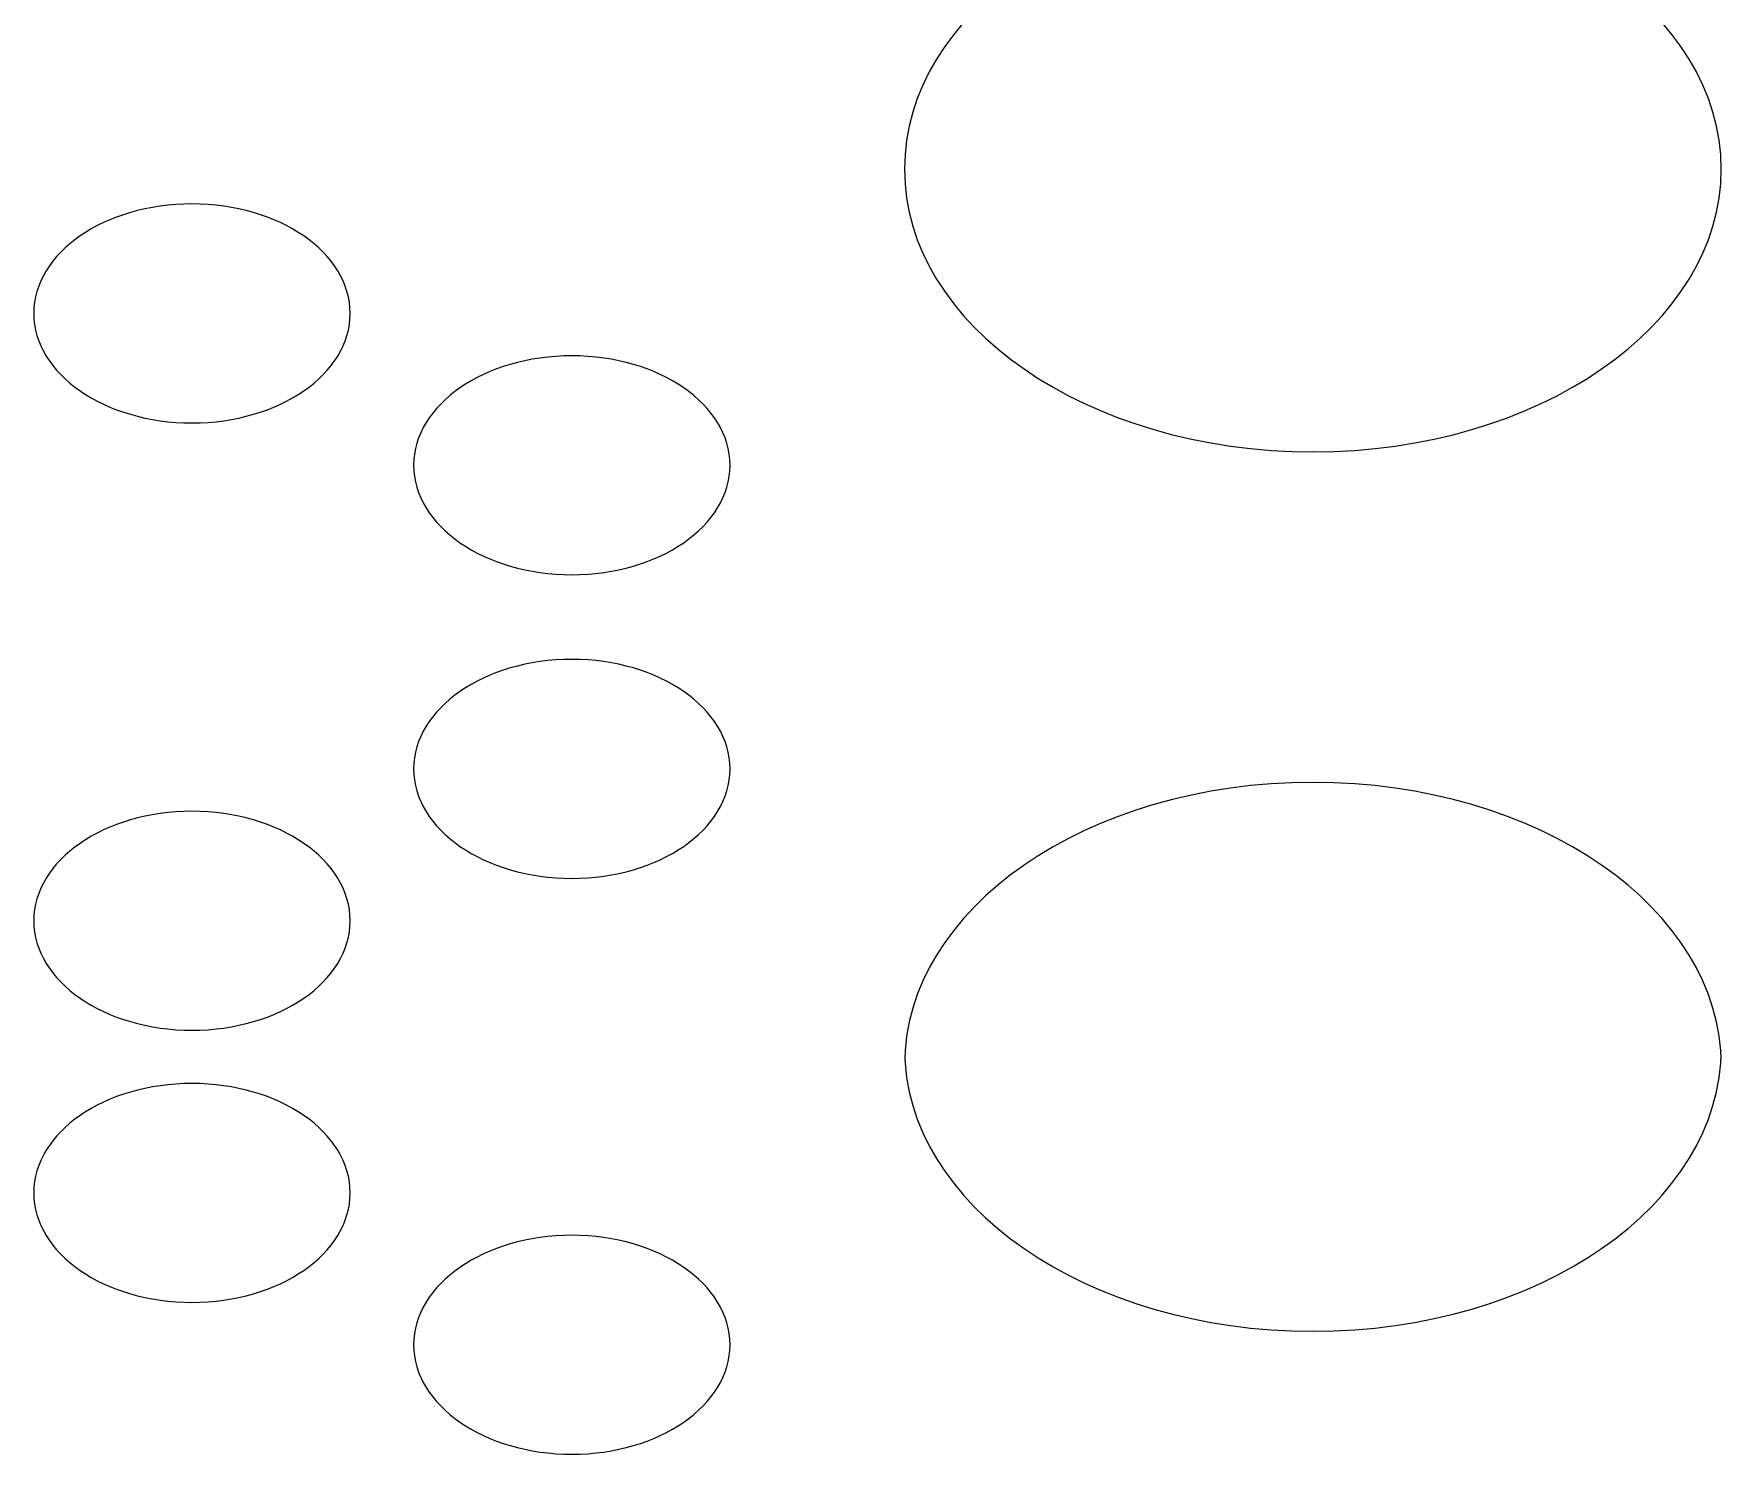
# Model space of a CAD drawing. Header units: millimetres. Extents: x -1200 to 1200, y -590 to 590.
# Drawn here: x -1184.2 to -800.8, y -89.8 to 232.9 of the extents above; entities that cross this region are included whole.
import ezdxf

# ---------------------------------------------------------------- set-up
doc = ezdxf.new("R2010")
doc.units = ezdxf.units.MM
doc.header["$MEASUREMENT"] = 0
doc.layers.add('Layer 1', color=7, linetype='Continuous')

msp = doc.modelspace()

# ---------------------------------------------------------------- linework, layer by layer
at = {"layer": 'Layer 1', "color": 250, "lineweight": 20}
for points, knots in [([(-986.3499, 202.1357), (-986.3499, 202.1357), (-986.2274, 205.4444), (-986.2274, 205.4444), (-986.2274, 205.4444), (-985.8673, 208.7066), (-985.8673, 208.7066), (-985.8673, 208.7066), (-985.2774, 211.9173), (-985.2774, 211.9173), (-985.2774, 211.9173), (-984.4653, 215.0815), (-984.4653, 215.0815), (-984.4653, 215.0815), (-983.431, 218.1889), (-983.431, 218.1889), (-983.431, 218.1889), (-982.1822, 221.2344), (-982.1822, 221.2344), (-982.1822, 221.2344), (-980.7266, 224.2127), (-980.7266, 224.2127), (-980.7266, 224.2127), (-979.0718, 227.1188), (-979.0718, 227.1188), (-979.0718, 227.1188), (-977.2102, 229.9681), (-977.2102, 229.9681), (-977.2102, 229.9681), (-975.157, 232.7401), (-975.157, 232.7401), (-975.157, 232.7401), (-972.9276, 235.4242), (-972.9276, 235.4242), (-972.9276, 235.4242), (-970.5067, 238.0309), (-970.5067, 238.0309), (-970.5067, 238.0309), (-967.9248, 240.5499), (-967.9248, 240.5499), (-967.9248, 240.5499), (-965.1668, 242.981), (-965.1668, 242.981), (-965.1668, 242.981), (-962.2479, 245.309), (-962.2479, 245.309), (-962.2479, 245.309), (-959.1759, 247.5389), (-959.1759, 247.5389), (-959.1759, 247.5389), (-955.9428, 249.6759), (-955.9428, 249.6759), (-955.9428, 249.6759), (-952.5873, 251.6942), (-952.5873, 251.6942), (-952.5873, 251.6942), (-949.0708, 253.5989), (-949.0708, 253.5989), (-949.0708, 253.5989), (-945.4317, 255.3952), (-945.4317, 255.3952), (-945.4317, 255.3952), (-941.6702, 257.0728), (-941.6702, 257.0728), (-941.6702, 257.0728), (-937.7783, 258.611), (-937.7783, 258.611), (-937.7783, 258.611), (-933.7945, 260.0202), (-933.7945, 260.0202), (-933.7945, 260.0202), (-929.6804, 261.3158), (-929.6804, 261.3158), (-929.6804, 261.3158), (-925.4668, 262.4618), (-925.4668, 262.4618), (-925.4668, 262.4618), (-921.1612, 263.4683), (-921.1612, 263.4683), (-921.1612, 263.4683), (-916.7561, 264.3355), (-916.7561, 264.3355), (-916.7561, 264.3355), (-912.2819, 265.053), (-912.2819, 265.053), (-912.2819, 265.053), (-907.7159, 265.6157), (-907.7159, 265.6157), (-907.7159, 265.6157), (-903.0733, 266.0234), (-903.0733, 266.0234), (-903.0733, 266.0234), (-898.354, 266.2763), (-898.354, 266.2763), (-898.354, 266.2763), (-893.5888, 266.3589), (-893.5888, 266.3589), (-893.5888, 266.3589), (-888.7775, 266.2763), (-888.7775, 266.2763), (-888.7775, 266.2763), (-884.0736, 266.0234), (-884.0736, 266.0234), (-884.0736, 266.0234), (-879.4156, 265.6157), (-879.4156, 265.6157), (-879.4156, 265.6157), (-874.8573, 265.053), (-874.8573, 265.053), (-874.8573, 265.053), (-870.3754, 264.3355), (-870.3754, 264.3355), (-870.3754, 264.3355), (-865.9856, 263.4683), (-865.9856, 263.4683), (-865.9856, 263.4683), (-861.68, 262.4618), (-861.68, 262.4618), (-861.68, 262.4618), (-857.4665, 261.3158), (-857.4665, 261.3158), (-857.4665, 261.3158), (-853.36, 260.0202), (-853.36, 260.0202), (-853.36, 260.0202), (-849.3533, 258.611), (-849.3533, 258.611), (-849.3533, 258.611), (-845.4844, 257.0728), (-845.4844, 257.0728), (-845.4844, 257.0728), (-841.7227, 255.3952), (-841.7227, 255.3952), (-841.7227, 255.3952), (-838.0837, 253.5989), (-838.0837, 253.5989), (-838.0837, 253.5989), (-834.5673, 251.6942), (-834.5673, 251.6942), (-834.5673, 251.6942), (-831.2117, 249.6759), (-831.2117, 249.6759), (-831.2117, 249.6759), (-827.9787, 247.5389), (-827.9787, 247.5389), (-827.9787, 247.5389), (-824.8989, 245.309), (-824.8989, 245.309), (-824.8989, 245.309), (-821.98, 242.981), (-821.98, 242.981), (-821.98, 242.981), (-819.2296, 240.5499), (-819.2296, 240.5499), (-819.2296, 240.5499), (-816.6402, 238.0309), (-816.6402, 238.0309), (-816.6402, 238.0309), (-814.2346, 235.4242), (-814.2346, 235.4242), (-814.2346, 235.4242), (-811.9899, 232.7401), (-811.9899, 232.7401), (-811.9899, 232.7401), (-809.9444, 229.9681), (-809.9444, 229.9681), (-809.9444, 229.9681), (-808.0904, 227.1188), (-808.0904, 227.1188), (-808.0904, 227.1188), (-806.4279, 224.2127), (-806.4279, 224.2127), (-806.4279, 224.2127), (-804.9722, 221.2344), (-804.9722, 221.2344), (-804.9722, 221.2344), (-803.7234, 218.1889), (-803.7234, 218.1889), (-803.7234, 218.1889), (-802.6815, 215.0815), (-802.6815, 215.0815), (-802.6815, 215.0815), (-801.8694, 211.9173), (-801.8694, 211.9173), (-801.8694, 211.9173), (-801.2796, 208.7066), (-801.2796, 208.7066), (-801.2796, 208.7066), (-800.9195, 205.4444), (-800.9195, 205.4444), (-800.9195, 205.4444), (-800.7969, 202.1357), (-800.7969, 202.1357), (-800.7969, 202.1357), (-800.9195, 198.8218), (-800.9195, 198.8218), (-800.9195, 198.8218), (-801.2796, 195.5544), (-801.2796, 195.5544), (-801.2796, 195.5544), (-801.8694, 192.3385), (-801.8694, 192.3385), (-801.8694, 192.3385), (-802.6815, 189.1795), (-802.6815, 189.1795), (-802.6815, 189.1795), (-803.7234, 186.067), (-803.7234, 186.067), (-803.7234, 186.067), (-804.9722, 183.037), (-804.9722, 183.037), (-804.9722, 183.037), (-806.4279, 180.0483), (-806.4279, 180.0483), (-806.4279, 180.0483), (-808.0904, 177.1422), (-808.0904, 177.1422), (-808.0904, 177.1422), (-809.9444, 174.2929), (-809.9444, 174.2929), (-809.9444, 174.2929), (-811.9899, 171.5313), (-811.9899, 171.5313), (-811.9899, 171.5313), (-814.2346, 168.8316), (-814.2346, 168.8316), (-814.2346, 168.8316), (-816.6402, 166.2249), (-816.6402, 166.2249), (-816.6402, 166.2249), (-819.2296, 163.7112), (-819.2296, 163.7112), (-819.2296, 163.7112), (-821.98, 161.28), (-821.98, 161.28), (-821.98, 161.28), (-824.8989, 158.952), (-824.8989, 158.952), (-824.8989, 158.952), (-827.9787, 156.7169), (-827.9787, 156.7169), (-827.9787, 156.7169), (-831.2117, 154.5851), (-831.2117, 154.5851), (-831.2117, 154.5851), (-834.5673, 152.5668), (-834.5673, 152.5668), (-834.5673, 152.5668), (-838.0761, 150.657), (-838.0761, 150.657), (-838.0761, 150.657), (-841.7227, 148.8709), (-841.7227, 148.8709), (-841.7227, 148.8709), (-845.4844, 147.1985), (-845.4844, 147.1985), (-845.4844, 147.1985), (-849.3533, 145.6552), (-849.3533, 145.6552), (-849.3533, 145.6552), (-853.36, 144.2357), (-853.36, 144.2357), (-853.36, 144.2357), (-857.4665, 142.9555), (-857.4665, 142.9555), (-857.4665, 142.9555), (-861.68, 141.7941), (-861.68, 141.7941), (-861.68, 141.7941), (-865.9856, 140.7927), (-865.9856, 140.7927), (-865.9856, 140.7927), (-870.3754, 139.9256), (-870.3754, 139.9256), (-870.3754, 139.9256), (-874.8573, 139.2081), (-874.8573, 139.2081), (-874.8573, 139.2081), (-879.4156, 138.6403), (-879.4156, 138.6403), (-879.4156, 138.6403), (-884.0736, 138.2273), (-884.0736, 138.2273), (-884.0736, 138.2273), (-888.7775, 137.9899), (-888.7775, 137.9899), (-888.7775, 137.9899), (-893.5888, 137.9073), (-893.5888, 137.9073), (-893.5888, 137.9073), (-898.354, 137.9899), (-898.354, 137.9899), (-898.354, 137.9899), (-903.0733, 138.2273), (-903.0733, 138.2273), (-903.0733, 138.2273), (-907.7159, 138.6403), (-907.7159, 138.6403), (-907.7159, 138.6403), (-912.2819, 139.2081), (-912.2819, 139.2081), (-912.2819, 139.2081), (-916.7561, 139.9256), (-916.7561, 139.9256), (-916.7561, 139.9256), (-921.1612, 140.7927), (-921.1612, 140.7927), (-921.1612, 140.7927), (-925.4668, 141.7941), (-925.4668, 141.7941), (-925.4668, 141.7941), (-929.6804, 142.9555), (-929.6804, 142.9555), (-929.6804, 142.9555), (-933.7945, 144.2357), (-933.7945, 144.2357), (-933.7945, 144.2357), (-937.7783, 145.6552), (-937.7783, 145.6552), (-937.7783, 145.6552), (-941.6702, 147.1985), (-941.6702, 147.1985), (-941.6702, 147.1985), (-945.4317, 148.8709), (-945.4317, 148.8709), (-945.4317, 148.8709), (-949.0708, 150.657), (-949.0708, 150.657), (-949.0708, 150.657), (-952.5873, 152.5668), (-952.5873, 152.5668), (-952.5873, 152.5668), (-955.9428, 154.5851), (-955.9428, 154.5851), (-955.9428, 154.5851), (-959.1759, 156.7169), (-959.1759, 156.7169), (-959.1759, 156.7169), (-962.2479, 158.952), (-962.2479, 158.952), (-962.2479, 158.952), (-965.1668, 161.28), (-965.1668, 161.28), (-965.1668, 161.28), (-967.9248, 163.7112), (-967.9248, 163.7112), (-967.9248, 163.7112), (-970.5067, 166.2249), (-970.5067, 166.2249), (-970.5067, 166.2249), (-972.9276, 168.8316), (-972.9276, 168.8316), (-972.9276, 168.8316), (-975.157, 171.5313), (-975.157, 171.5313), (-975.157, 171.5313), (-977.2102, 174.2929), (-977.2102, 174.2929), (-977.2102, 174.2929), (-979.0718, 177.1422), (-979.0718, 177.1422), (-979.0718, 177.1422), (-980.7266, 180.0483), (-980.7266, 180.0483), (-980.7266, 180.0483), (-982.1822, 183.037), (-982.1822, 183.037), (-982.1822, 183.037), (-983.431, 186.067), (-983.431, 186.067), (-983.431, 186.067), (-984.4653, 189.1795), (-984.4653, 189.1795), (-984.4653, 189.1795), (-985.2774, 192.3385), (-985.2774, 192.3385), (-985.2774, 192.3385), (-985.8673, 195.5544), (-985.8673, 195.5544), (-985.8673, 195.5544), (-986.2274, 198.8218), (-986.2274, 198.8218), (-986.2274, 198.8218), (-986.3499, 202.1357), (-986.3499, 202.1357)], [0, 0, 0, 0, 0.0078125, 0.0078125, 0.0078125, 0.015625, 0.015625, 0.015625, 0.0234375, 0.0234375, 0.0234375, 0.03125, 0.03125, 0.03125, 0.0390625, 0.0390625, 0.0390625, 0.046875, 0.046875, 0.046875, 0.0546875, 0.0546875, 0.0546875, 0.0625, 0.0625, 0.0625, 0.0703125, 0.0703125, 0.0703125, 0.078125, 0.078125, 0.078125, 0.0859375, 0.0859375, 0.0859375, 0.09375, 0.09375, 0.09375, 0.1015625, 0.1015625, 0.1015625, 0.109375, 0.109375, 0.109375, 0.1171875, 0.1171875, 0.1171875, 0.125, 0.125, 0.125, 0.1328125, 0.1328125, 0.1328125, 0.140625, 0.140625, 0.140625, 0.1484375, 0.1484375, 0.1484375, 0.15625, 0.15625, 0.15625, 0.1640625, 0.1640625, 0.1640625, 0.171875, 0.171875, 0.171875, 0.1796875, 0.1796875, 0.1796875, 0.1875, 0.1875, 0.1875, 0.1953125, 0.1953125, 0.1953125, 0.203125, 0.203125, 0.203125, 0.2109375, 0.2109375, 0.2109375, 0.21875, 0.21875, 0.21875, 0.2265625, 0.2265625, 0.2265625, 0.234375, 0.234375, 0.234375, 0.2421875, 0.2421875, 0.2421875, 0.25, 0.25, 0.25, 0.2578125, 0.2578125, 0.2578125, 0.265625, 0.265625, 0.265625, 0.2734375, 0.2734375, 0.2734375, 0.28125, 0.28125, 0.28125, 0.2890625, 0.2890625, 0.2890625, 0.296875, 0.296875, 0.296875, 0.3046875, 0.3046875, 0.3046875, 0.3125, 0.3125, 0.3125, 0.3203125, 0.3203125, 0.3203125, 0.328125, 0.328125, 0.328125, 0.3359375, 0.3359375, 0.3359375, 0.34375, 0.34375, 0.34375, 0.3515625, 0.3515625, 0.3515625, 0.359375, 0.359375, 0.359375, 0.3671875, 0.3671875, 0.3671875, 0.375, 0.375, 0.375, 0.3828125, 0.3828125, 0.3828125, 0.390625, 0.390625, 0.390625, 0.3984375, 0.3984375, 0.3984375, 0.40625, 0.40625, 0.40625, 0.4140625, 0.4140625, 0.4140625, 0.421875, 0.421875, 0.421875, 0.4296875, 0.4296875, 0.4296875, 0.4375, 0.4375, 0.4375, 0.4453125, 0.4453125, 0.4453125, 0.453125, 0.453125, 0.453125, 0.4609375, 0.4609375, 0.4609375, 0.46875, 0.46875, 0.46875, 0.4765625, 0.4765625, 0.4765625, 0.484375, 0.484375, 0.484375, 0.4921875, 0.4921875, 0.4921875, 0.5, 0.5, 0.5, 0.5078125, 0.5078125, 0.5078125, 0.515625, 0.515625, 0.515625, 0.5234375, 0.5234375, 0.5234375, 0.53125, 0.53125, 0.53125, 0.5390625, 0.5390625, 0.5390625, 0.546875, 0.546875, 0.546875, 0.5546875, 0.5546875, 0.5546875, 0.5625, 0.5625, 0.5625, 0.5703125, 0.5703125, 0.5703125, 0.578125, 0.578125, 0.578125, 0.5859375, 0.5859375, 0.5859375, 0.59375, 0.59375, 0.59375, 0.6015625, 0.6015625, 0.6015625, 0.609375, 0.609375, 0.609375, 0.6171875, 0.6171875, 0.6171875, 0.625, 0.625, 0.625, 0.6328125, 0.6328125, 0.6328125, 0.640625, 0.640625, 0.640625, 0.6484375, 0.6484375, 0.6484375, 0.65625, 0.65625, 0.65625, 0.6640625, 0.6640625, 0.6640625, 0.671875, 0.671875, 0.671875, 0.6796875, 0.6796875, 0.6796875, 0.6875, 0.6875, 0.6875, 0.6953125, 0.6953125, 0.6953125, 0.703125, 0.703125, 0.703125, 0.7109375, 0.7109375, 0.7109375, 0.71875, 0.71875, 0.71875, 0.7265625, 0.7265625, 0.7265625, 0.734375, 0.734375, 0.734375, 0.7421875, 0.7421875, 0.7421875, 0.75, 0.75, 0.75, 0.7578125, 0.7578125, 0.7578125, 0.765625, 0.765625, 0.765625, 0.7734375, 0.7734375, 0.7734375, 0.78125, 0.78125, 0.78125, 0.7890625, 0.7890625, 0.7890625, 0.796875, 0.796875, 0.796875, 0.8046875, 0.8046875, 0.8046875, 0.8125, 0.8125, 0.8125, 0.8203125, 0.8203125, 0.8203125, 0.828125, 0.828125, 0.828125, 0.8359375, 0.8359375, 0.8359375, 0.84375, 0.84375, 0.84375, 0.8515625, 0.8515625, 0.8515625, 0.859375, 0.859375, 0.859375, 0.8671875, 0.8671875, 0.8671875, 0.875, 0.875, 0.875, 0.8828125, 0.8828125, 0.8828125, 0.890625, 0.890625, 0.890625, 0.8984375, 0.8984375, 0.8984375, 0.90625, 0.90625, 0.90625, 0.9140625, 0.9140625, 0.9140625, 0.921875, 0.921875, 0.921875, 0.9296875, 0.9296875, 0.9296875, 0.9375, 0.9375, 0.9375, 0.9453125, 0.9453125, 0.9453125, 0.953125, 0.953125, 0.953125, 0.9609375, 0.9609375, 0.9609375, 0.96875, 0.96875, 0.96875, 0.9765625, 0.9765625, 0.9765625, 0.984375, 0.984375, 0.984375, 0.9921875, 0.9921875, 0.9921875, 1, 1, 1, 1]), ([(-1184.1531, 169.3427), (-1184.1531, 183.0782), (-1168.0647, 194.2278), (-1148.2223, 194.2278), (-1128.3647, 194.2278), (-1112.2685, 183.0782), (-1112.2685, 169.3427), (-1112.2685, 155.6071), (-1128.3647, 144.4628), (-1148.2223, 144.4628), (-1168.0647, 144.4628), (-1184.1531, 155.6071), (-1184.1531, 169.3427)], [0, 0, 0, 0, 0.25, 0.25, 0.25, 0.5, 0.5, 0.5, 0.75, 0.75, 0.75, 1, 1, 1, 1]), ([(-1097.8502, 134.8515), (-1097.8502, 148.587), (-1081.7542, 159.7211), (-1061.9118, 159.7211), (-1042.0694, 159.7211), (-1025.9734, 148.587), (-1025.9734, 134.8515), (-1025.9734, 121.1159), (-1042.0694, 109.9664), (-1061.9118, 109.9664), (-1081.7542, 109.9664), (-1097.8502, 121.1159), (-1097.8502, 134.8515)], [0, 0, 0, 0, 0.25, 0.25, 0.25, 0.5, 0.5, 0.5, 0.75, 0.75, 0.75, 1, 1, 1, 1]), ([(-1097.8502, 65.8587), (-1097.8502, 79.5943), (-1081.7542, 90.7438), (-1061.9118, 90.7438), (-1042.0694, 90.7438), (-1025.9734, 79.5943), (-1025.9734, 65.8587), (-1025.9734, 52.1232), (-1042.0694, 40.9788), (-1061.9118, 40.9788), (-1081.7542, 40.9788), (-1097.8502, 52.1232), (-1097.8502, 65.8587)], [0, 0, 0, 0, 0.25, 0.25, 0.25, 0.5, 0.5, 0.5, 0.75, 0.75, 0.75, 1, 1, 1, 1]), ([(-800.8429, -0.0266), (-800.8429, -0.0266), (-800.8812, -0.0266), (-800.8812, -0.0266), (-800.8812, -0.0266), (-800.9195, -1.0021), (-800.9195, -1.0021), (-800.9195, -1.0021), (-801.2796, -4.2696), (-801.2796, -4.2696), (-801.2796, -4.2696), (-801.8694, -7.4751), (-801.8694, -7.4751), (-801.8694, -7.4751), (-802.6815, -10.6445), (-802.6815, -10.6445), (-802.6815, -10.6445), (-803.7234, -13.7467), (-803.7234, -13.7467), (-803.7234, -13.7467), (-804.9722, -16.787), (-804.9722, -16.787), (-804.9722, -16.787), (-806.4279, -19.7705), (-806.4279, -19.7705), (-806.4279, -19.7705), (-808.0904, -22.687), (-808.0904, -22.687), (-808.0904, -22.687), (-809.9444, -25.5311), (-809.9444, -25.5311), (-809.9444, -25.5311), (-811.9899, -28.2927), (-811.9899, -28.2927), (-811.9899, -28.2927), (-814.2346, -30.982), (-814.2346, -30.982), (-814.2346, -30.982), (-816.6402, -33.599), (-816.6402, -33.599), (-816.6402, -33.599), (-819.2296, -36.1128), (-819.2296, -36.1128), (-819.2296, -36.1128), (-821.98, -38.5389), (-821.98, -38.5389), (-821.98, -38.5389), (-824.8989, -40.8771), (-824.8989, -40.8771), (-824.8989, -40.8771), (-827.9787, -43.1071), (-827.9787, -43.1071), (-827.9787, -43.1071), (-831.2117, -45.2286), (-831.2117, -45.2286), (-831.2117, -45.2286), (-834.5673, -47.252), (-834.5673, -47.252), (-834.5673, -47.252), (-838.0761, -49.1567), (-838.0761, -49.1567), (-838.0761, -49.1567), (-841.7227, -50.953), (-841.7227, -50.953), (-841.7227, -50.953), (-845.4844, -52.6306), (-845.4844, -52.6306), (-845.4844, -52.6306), (-849.3533, -54.174), (-849.3533, -54.174), (-849.3533, -54.174), (-853.36, -55.5934), (-853.36, -55.5934), (-853.36, -55.5934), (-857.4665, -56.8736), (-857.4665, -56.8736), (-857.4665, -56.8736), (-861.68, -58.0298), (-861.68, -58.0298), (-861.68, -58.0298), (-865.9856, -59.0364), (-865.9856, -59.0364), (-865.9856, -59.0364), (-870.3754, -59.8881), (-870.3754, -59.8881), (-870.3754, -59.8881), (-874.8573, -60.6211), (-874.8573, -60.6211), (-874.8573, -60.6211), (-879.4156, -61.1734), (-879.4156, -61.1734), (-879.4156, -61.1734), (-884.0736, -61.5863), (-884.0736, -61.5863), (-884.0736, -61.5863), (-888.7775, -61.8341), (-888.7775, -61.8341), (-888.7775, -61.8341), (-893.5888, -61.9167), (-893.5888, -61.9167), (-893.5888, -61.9167), (-898.354, -61.8341), (-898.354, -61.8341), (-898.354, -61.8341), (-903.0733, -61.5863), (-903.0733, -61.5863), (-903.0733, -61.5863), (-907.7159, -61.1734), (-907.7159, -61.1734), (-907.7159, -61.1734), (-912.2819, -60.6211), (-912.2819, -60.6211), (-912.2819, -60.6211), (-916.7561, -59.8881), (-916.7561, -59.8881), (-916.7561, -59.8881), (-921.1612, -59.0364), (-921.1612, -59.0364), (-921.1612, -59.0364), (-925.4668, -58.0298), (-925.4668, -58.0298), (-925.4668, -58.0298), (-929.6804, -56.8736), (-929.6804, -56.8736), (-929.6804, -56.8736), (-933.7945, -55.5934), (-933.7945, -55.5934), (-933.7945, -55.5934), (-937.7783, -54.174), (-937.7783, -54.174), (-937.7783, -54.174), (-941.6702, -52.6306), (-941.6702, -52.6306), (-941.6702, -52.6306), (-945.4317, -50.953), (-945.4317, -50.953), (-945.4317, -50.953), (-949.0708, -49.1567), (-949.0708, -49.1567), (-949.0708, -49.1567), (-952.5873, -47.252), (-952.5873, -47.252), (-952.5873, -47.252), (-955.9428, -45.2286), (-955.9428, -45.2286), (-955.9428, -45.2286), (-959.1759, -43.1071), (-959.1759, -43.1071), (-959.1759, -43.1071), (-962.2479, -40.8771), (-962.2479, -40.8771), (-962.2479, -40.8771), (-965.1668, -38.5389), (-965.1668, -38.5389), (-965.1668, -38.5389), (-967.9248, -36.1128), (-967.9248, -36.1128), (-967.9248, -36.1128), (-970.5067, -33.599), (-970.5067, -33.599), (-970.5067, -33.599), (-972.9276, -30.982), (-972.9276, -30.982), (-972.9276, -30.982), (-975.157, -28.2927), (-975.157, -28.2927), (-975.157, -28.2927), (-977.2102, -25.5311), (-977.2102, -25.5311), (-977.2102, -25.5311), (-979.0718, -22.687), (-979.0718, -22.687), (-979.0718, -22.687), (-980.7266, -19.7705), (-980.7266, -19.7705), (-980.7266, -19.7705), (-982.1822, -16.787), (-982.1822, -16.787), (-982.1822, -16.787), (-983.431, -13.7467), (-983.431, -13.7467), (-983.431, -13.7467), (-984.4653, -10.6445), (-984.4653, -10.6445), (-984.4653, -10.6445), (-985.2774, -7.4751), (-985.2774, -7.4751), (-985.2774, -7.4751), (-985.8673, -4.2696), (-985.8673, -4.2696), (-985.8673, -4.2696), (-986.2274, -1.0021), (-986.2274, -1.0021), (-986.2274, -1.0021), (-986.2734, -0.0266), (-986.2734, -0.0266), (-986.2734, -0.0266), (-986.2886, -0.0266), (-986.2886, -0.0266), (-986.2886, -0.0266), (-986.2274, 1.8832), (-986.2274, 1.8832), (-986.2274, 1.8832), (-985.8673, 5.1559), (-985.8673, 5.1559), (-985.8673, 5.1559), (-985.2774, 8.3717), (-985.2774, 8.3717), (-985.2774, 8.3717), (-984.4653, 11.5307), (-984.4653, 11.5307), (-984.4653, 11.5307), (-983.431, 14.633), (-983.431, 14.633), (-983.431, 14.633), (-982.1822, 17.6836), (-982.1822, 17.6836), (-982.1822, 17.6836), (-980.7266, 20.6619), (-980.7266, 20.6619), (-980.7266, 20.6619), (-979.0718, 23.5681), (-979.0718, 23.5681), (-979.0718, 23.5681), (-977.2102, 26.407), (-977.2102, 26.407), (-977.2102, 26.407), (-975.157, 29.1789), (-975.157, 29.1789), (-975.157, 29.1789), (-972.9276, 31.8786), (-972.9276, 31.8786), (-972.9276, 31.8786), (-970.5067, 34.4852), (-970.5067, 34.4852), (-970.5067, 34.4852), (-967.9248, 36.999), (-967.9248, 36.999), (-967.9248, 36.999), (-965.1668, 39.4251), (-965.1668, 39.4251), (-965.1668, 39.4251), (-962.2479, 41.7582), (-962.2479, 41.7582), (-962.2479, 41.7582), (-959.1759, 43.9933), (-959.1759, 43.9933), (-959.1759, 43.9933), (-955.9428, 46.1148), (-955.9428, 46.1148), (-955.9428, 46.1148), (-952.5873, 48.1383), (-952.5873, 48.1383), (-952.5873, 48.1383), (-949.0708, 50.0533), (-949.0708, 50.0533), (-949.0708, 50.0533), (-945.4317, 51.8392), (-945.4317, 51.8392), (-945.4317, 51.8392), (-941.6702, 53.5117), (-941.6702, 53.5117), (-941.6702, 53.5117), (-937.7783, 55.0603), (-937.7783, 55.0603), (-937.7783, 55.0603), (-933.7945, 56.4745), (-933.7945, 56.4745), (-933.7945, 56.4745), (-929.6804, 57.765), (-929.6804, 57.765), (-929.6804, 57.765), (-925.4668, 58.9161), (-925.4668, 58.9161), (-925.4668, 58.9161), (-921.1612, 59.9175), (-921.1612, 59.9175), (-921.1612, 59.9175), (-916.7561, 60.7847), (-916.7561, 60.7847), (-916.7561, 60.7847), (-912.2819, 61.497), (-912.2819, 61.497), (-912.2819, 61.497), (-907.7159, 62.0597), (-907.7159, 62.0597), (-907.7159, 62.0597), (-903.0733, 62.4726), (-903.0733, 62.4726), (-903.0733, 62.4726), (-898.354, 62.7204), (-898.354, 62.7204), (-898.354, 62.7204), (-893.5888, 62.8029), (-893.5888, 62.8029), (-893.5888, 62.8029), (-888.7775, 62.7204), (-888.7775, 62.7204), (-888.7775, 62.7204), (-884.0736, 62.4726), (-884.0736, 62.4726), (-884.0736, 62.4726), (-879.4156, 62.0597), (-879.4156, 62.0597), (-879.4156, 62.0597), (-874.8573, 61.497), (-874.8573, 61.497), (-874.8573, 61.497), (-870.3754, 60.7847), (-870.3754, 60.7847), (-870.3754, 60.7847), (-865.9856, 59.9175), (-865.9856, 59.9175), (-865.9856, 59.9175), (-861.68, 58.9161), (-861.68, 58.9161), (-861.68, 58.9161), (-857.4665, 57.765), (-857.4665, 57.765), (-857.4665, 57.765), (-853.36, 56.4745), (-853.36, 56.4745), (-853.36, 56.4745), (-849.3533, 55.0603), (-849.3533, 55.0603), (-849.3533, 55.0603), (-845.4844, 53.5117), (-845.4844, 53.5117), (-845.4844, 53.5117), (-841.7227, 51.8392), (-841.7227, 51.8392), (-841.7227, 51.8392), (-838.0837, 50.0533), (-838.0837, 50.0533), (-838.0837, 50.0533), (-834.5673, 48.1383), (-834.5673, 48.1383), (-834.5673, 48.1383), (-831.2117, 46.1148), (-831.2117, 46.1148), (-831.2117, 46.1148), (-827.9787, 43.9933), (-827.9787, 43.9933), (-827.9787, 43.9933), (-824.8989, 41.7582), (-824.8989, 41.7582), (-824.8989, 41.7582), (-821.98, 39.4251), (-821.98, 39.4251), (-821.98, 39.4251), (-819.2296, 36.999), (-819.2296, 36.999), (-819.2296, 36.999), (-816.6402, 34.4852), (-816.6402, 34.4852), (-816.6402, 34.4852), (-814.2346, 31.8786), (-814.2346, 31.8786), (-814.2346, 31.8786), (-811.9899, 29.1789), (-811.9899, 29.1789), (-811.9899, 29.1789), (-809.9444, 26.4174), (-809.9444, 26.4174), (-809.9444, 26.4174), (-808.0904, 23.5681), (-808.0904, 23.5681), (-808.0904, 23.5681), (-806.4279, 20.6619), (-806.4279, 20.6619), (-806.4279, 20.6619), (-804.9722, 17.6836), (-804.9722, 17.6836), (-804.9722, 17.6836), (-803.7234, 14.633), (-803.7234, 14.633), (-803.7234, 14.633), (-802.6815, 11.5307), (-802.6815, 11.5307), (-802.6815, 11.5307), (-801.8694, 8.3717), (-801.8694, 8.3717), (-801.8694, 8.3717), (-801.2796, 5.1559), (-801.2796, 5.1559), (-801.2796, 5.1559), (-800.9195, 1.8936), (-800.9195, 1.8936), (-800.9195, 1.8936), (-800.8429, -0.0266), (-800.8429, -0.0266)], [0, 0, 0, 0, 0.00769231, 0.00769231, 0.00769231, 0.01538462, 0.01538462, 0.01538462, 0.02307692, 0.02307692, 0.02307692, 0.03076923, 0.03076923, 0.03076923, 0.03846154, 0.03846154, 0.03846154, 0.04615385, 0.04615385, 0.04615385, 0.05384615, 0.05384615, 0.05384615, 0.06153846, 0.06153846, 0.06153846, 0.06923077, 0.06923077, 0.06923077, 0.07692308, 0.07692308, 0.07692308, 0.08461538, 0.08461538, 0.08461538, 0.09230769, 0.09230769, 0.09230769, 0.1, 0.1, 0.1, 0.10769231, 0.10769231, 0.10769231, 0.11538462, 0.11538462, 0.11538462, 0.12307692, 0.12307692, 0.12307692, 0.13076923, 0.13076923, 0.13076923, 0.13846154, 0.13846154, 0.13846154, 0.14615385, 0.14615385, 0.14615385, 0.15384615, 0.15384615, 0.15384615, 0.16153846, 0.16153846, 0.16153846, 0.16923077, 0.16923077, 0.16923077, 0.17692308, 0.17692308, 0.17692308, 0.18461538, 0.18461538, 0.18461538, 0.19230769, 0.19230769, 0.19230769, 0.2, 0.2, 0.2, 0.20769231, 0.20769231, 0.20769231, 0.21538462, 0.21538462, 0.21538462, 0.22307692, 0.22307692, 0.22307692, 0.23076923, 0.23076923, 0.23076923, 0.23846154, 0.23846154, 0.23846154, 0.24615385, 0.24615385, 0.24615385, 0.25384615, 0.25384615, 0.25384615, 0.26153846, 0.26153846, 0.26153846, 0.26923077, 0.26923077, 0.26923077, 0.27692308, 0.27692308, 0.27692308, 0.28461538, 0.28461538, 0.28461538, 0.29230769, 0.29230769, 0.29230769, 0.3, 0.3, 0.3, 0.30769231, 0.30769231, 0.30769231, 0.31538462, 0.31538462, 0.31538462, 0.32307692, 0.32307692, 0.32307692, 0.33076923, 0.33076923, 0.33076923, 0.33846154, 0.33846154, 0.33846154, 0.34615385, 0.34615385, 0.34615385, 0.35384615, 0.35384615, 0.35384615, 0.36153846, 0.36153846, 0.36153846, 0.36923077, 0.36923077, 0.36923077, 0.37692308, 0.37692308, 0.37692308, 0.38461538, 0.38461538, 0.38461538, 0.39230769, 0.39230769, 0.39230769, 0.4, 0.4, 0.4, 0.40769231, 0.40769231, 0.40769231, 0.41538462, 0.41538462, 0.41538462, 0.42307692, 0.42307692, 0.42307692, 0.43076923, 0.43076923, 0.43076923, 0.43846154, 0.43846154, 0.43846154, 0.44615385, 0.44615385, 0.44615385, 0.45384615, 0.45384615, 0.45384615, 0.46153846, 0.46153846, 0.46153846, 0.46923077, 0.46923077, 0.46923077, 0.47692308, 0.47692308, 0.47692308, 0.48461538, 0.48461538, 0.48461538, 0.49230769, 0.49230769, 0.49230769, 0.5, 0.5, 0.5, 0.50769231, 0.50769231, 0.50769231, 0.51538462, 0.51538462, 0.51538462, 0.52307692, 0.52307692, 0.52307692, 0.53076923, 0.53076923, 0.53076923, 0.53846154, 0.53846154, 0.53846154, 0.54615385, 0.54615385, 0.54615385, 0.55384615, 0.55384615, 0.55384615, 0.56153846, 0.56153846, 0.56153846, 0.56923077, 0.56923077, 0.56923077, 0.57692308, 0.57692308, 0.57692308, 0.58461538, 0.58461538, 0.58461538, 0.59230769, 0.59230769, 0.59230769, 0.6, 0.6, 0.6, 0.60769231, 0.60769231, 0.60769231, 0.61538462, 0.61538462, 0.61538462, 0.62307692, 0.62307692, 0.62307692, 0.63076923, 0.63076923, 0.63076923, 0.63846154, 0.63846154, 0.63846154, 0.64615385, 0.64615385, 0.64615385, 0.65384615, 0.65384615, 0.65384615, 0.66153846, 0.66153846, 0.66153846, 0.66923077, 0.66923077, 0.66923077, 0.67692308, 0.67692308, 0.67692308, 0.68461538, 0.68461538, 0.68461538, 0.69230769, 0.69230769, 0.69230769, 0.7, 0.7, 0.7, 0.70769231, 0.70769231, 0.70769231, 0.71538462, 0.71538462, 0.71538462, 0.72307692, 0.72307692, 0.72307692, 0.73076923, 0.73076923, 0.73076923, 0.73846154, 0.73846154, 0.73846154, 0.74615385, 0.74615385, 0.74615385, 0.75384615, 0.75384615, 0.75384615, 0.76153846, 0.76153846, 0.76153846, 0.76923077, 0.76923077, 0.76923077, 0.77692308, 0.77692308, 0.77692308, 0.78461538, 0.78461538, 0.78461538, 0.79230769, 0.79230769, 0.79230769, 0.8, 0.8, 0.8, 0.80769231, 0.80769231, 0.80769231, 0.81538462, 0.81538462, 0.81538462, 0.82307692, 0.82307692, 0.82307692, 0.83076923, 0.83076923, 0.83076923, 0.83846154, 0.83846154, 0.83846154, 0.84615385, 0.84615385, 0.84615385, 0.85384615, 0.85384615, 0.85384615, 0.86153846, 0.86153846, 0.86153846, 0.86923077, 0.86923077, 0.86923077, 0.87692308, 0.87692308, 0.87692308, 0.88461538, 0.88461538, 0.88461538, 0.89230769, 0.89230769, 0.89230769, 0.9, 0.9, 0.9, 0.90769231, 0.90769231, 0.90769231, 0.91538462, 0.91538462, 0.91538462, 0.92307692, 0.92307692, 0.92307692, 0.93076923, 0.93076923, 0.93076923, 0.93846154, 0.93846154, 0.93846154, 0.94615385, 0.94615385, 0.94615385, 0.95384615, 0.95384615, 0.95384615, 0.96153846, 0.96153846, 0.96153846, 0.96923077, 0.96923077, 0.96923077, 0.97692308, 0.97692308, 0.97692308, 0.98461538, 0.98461538, 0.98461538, 0.99230769, 0.99230769, 0.99230769, 1, 1, 1, 1]), ([(-1184.1531, 31.3572), (-1184.1531, 45.0928), (-1168.0647, 56.2423), (-1148.2223, 56.2423), (-1128.3647, 56.2423), (-1112.2685, 45.0928), (-1112.2685, 31.3572), (-1112.2685, 17.632), (-1128.3647, 6.4825), (-1148.2223, 6.4825), (-1168.0647, 6.4825), (-1184.1531, 17.632), (-1184.1531, 31.3572)], [0, 0, 0, 0, 0.25, 0.25, 0.25, 0.5, 0.5, 0.5, 0.75, 0.75, 0.75, 1, 1, 1, 1]), ([(-1184.1531, -30.4709), (-1184.1531, -16.7354), (-1168.0647, -5.6014), (-1148.2223, -5.6014), (-1128.3647, -5.6014), (-1112.2685, -16.7354), (-1112.2685, -30.4709), (-1112.2685, -44.2168), (-1128.3647, -55.356), (-1148.2223, -55.356), (-1168.0647, -55.356), (-1184.1531, -44.2168), (-1184.1531, -30.4709)], [0, 0, 0, 0, 0.25, 0.25, 0.25, 0.5, 0.5, 0.5, 0.75, 0.75, 0.75, 1, 1, 1, 1]), ([(-1097.8502, -64.9776), (-1097.8502, -51.2317), (-1081.7542, -40.0926), (-1061.9118, -40.0926), (-1042.0694, -40.0926), (-1025.9734, -51.2317), (-1025.9734, -64.9776), (-1025.9734, -78.7133), (-1042.0694, -89.8472), (-1061.9118, -89.8472), (-1081.7542, -89.8472), (-1097.8502, -78.7133), (-1097.8502, -64.9776)], [0, 0, 0, 0, 0.25, 0.25, 0.25, 0.5, 0.5, 0.5, 0.75, 0.75, 0.75, 1, 1, 1, 1])]:
    msp.add_open_spline(points, degree=3, knots=knots, dxfattribs=at)

doc.saveas('drawing.dxf')
